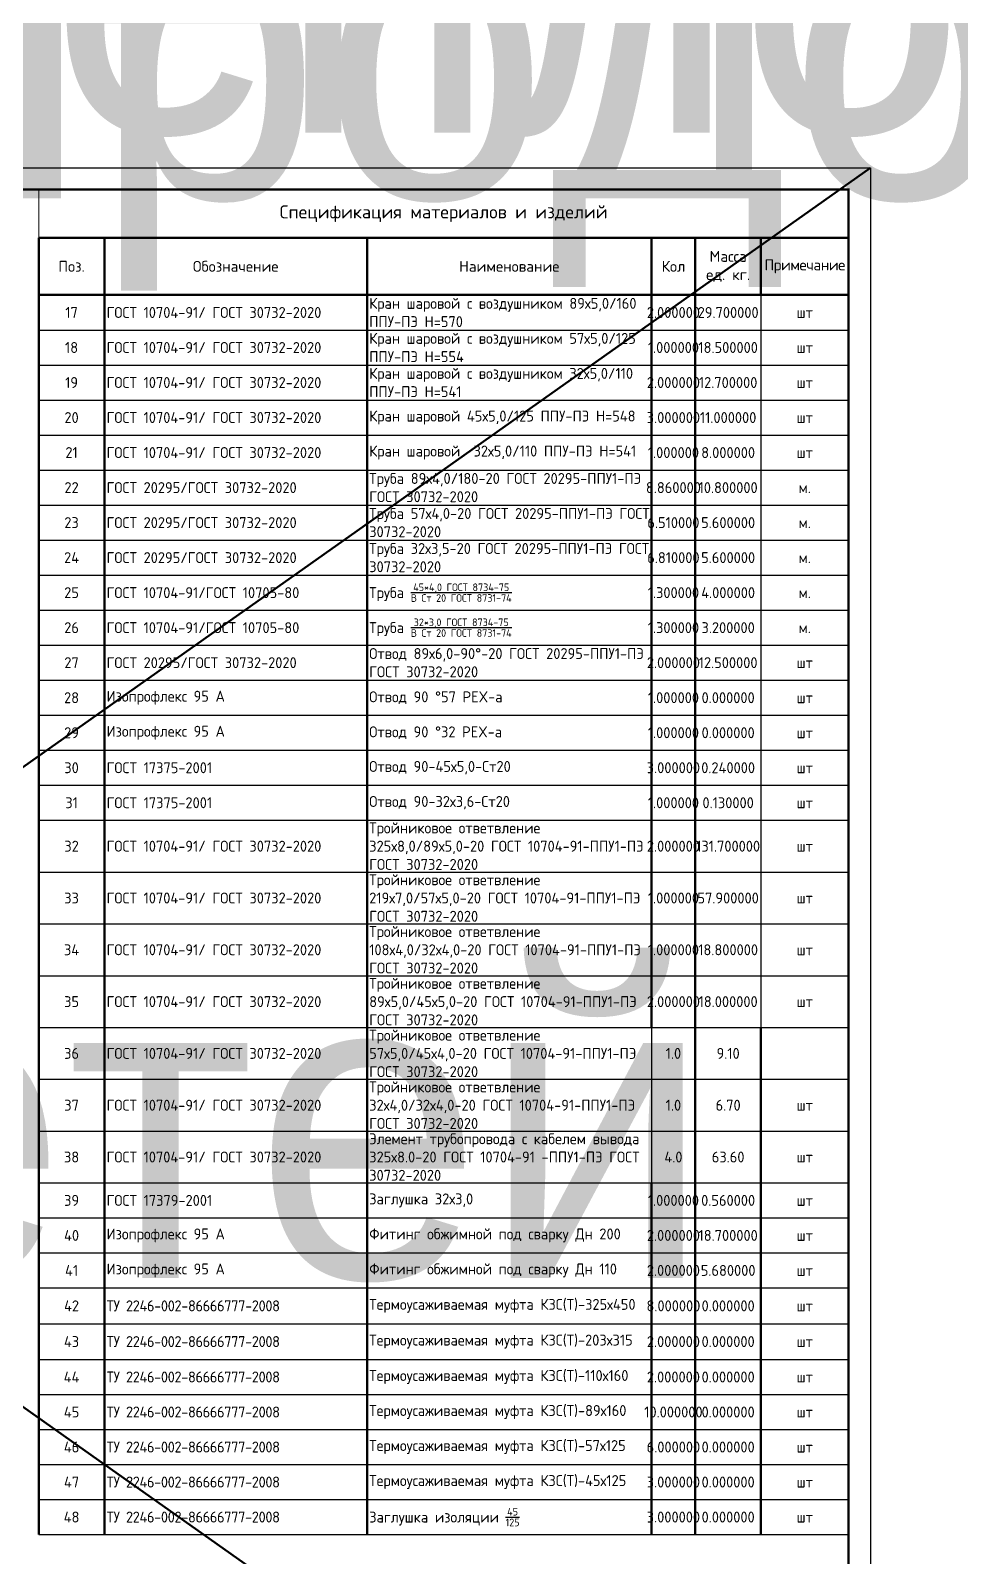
# Model space of a CAD drawing. Header units: metres. Extents: x 1981 to 7362, y 1229 to 3678.
# Drawn here: x 4489.7 to 4702.1, y 2508.3 to 2856.9 of the extents above; entities that cross this region are included whole.
import ezdxf
from ezdxf.enums import TextEntityAlignment as Align

# ---------------------------------------------------------------- set-up
doc = ezdxf.new("R2018")
doc.units = ezdxf.units.M
doc.layers.add('Форматы', color=7, linetype='Continuous')
doc.styles.add('-ISOCPEUR-', font='isocpeur.ttf')
doc.styles.add('GOST-2.304_Type-B', font='GOST Common.ttf')
doc.styles.get("Standard").update_dxf_attribs({"font": 'GOST Common.ttf'})

# ---------------------------------------------------------------- blocks, each defined once
blk = doc.blocks.new('*U147')
at = {"style": 'GOST-2.304_Type-B'}
blk.add_attdef('РАЗРАБОТАЛ', text='', height=2.5, dxfattribs=at).set_placement((721.5, -264.22), align=Align.MIDDLE_LEFT)
at = {"style": 'GOST-2.304_Type-B', "flags": 8}
for tag, height, p in [('ДАТА', 2.5, (761.07, -264.4)), ('ЛИСТ', 3, (857.39, -271.92)), ('ЛИСТОВ', 3, (874.89, -271.92)), ('ФОРМАТ', 3, (851.97, -294.75))]:
    blk.add_attdef(tag, text='', height=height, dxfattribs=at).set_placement(p, align=Align.MIDDLE_CENTER)
at = {"style": 'GOST-2.304_Type-B'}
blk.add_attdef('ПРОВЕРИЛ', (721.75, -270.73), '', height=2.5, dxfattribs=at)
at = {"lineweight": 30, "flags": 104}
for tag, p in [('ТЕПЛОВЫЕ_СЕТИ', (801, -269.5)), ('ИМЯ_ЧЕРТЕЖА', (801, -284.5))]:
    blk.add_attdef(tag, text='', height=3, dxfattribs=at).set_placement(p, align=Align.MIDDLE_CENTER)
blk = doc.blocks.new('*T83')
at = {"color": 0, "lineweight": 50, "transparency": 16777216}
for p, q in [((0, -11), (185, -11)), ((0, -11), (0, -307.26)), ((15, -11), (15, -307.26)), ((75, -11), (75, -307.26)), ((140, -11), (140, -191.42)), ((150, -11), (150, -307.26)), ((165, -11), (165, -24.08)), ((185, -11), (185, -307.26)), ((0, -24.08), (185, -24.08)), ((165, -191.42), (165, -307.26)), ((140, -226.92), (140, -307.26))]:
    blk.add_line(p, q, dxfattribs=at)
at = {"lineweight": 30, "transparency": 16777216}
for p, q in [((165, -24.08), (165, -191.42)), ((140, -32.08), (165, -32.08)), ((140, -40.08), (165, -40.08)), ((140, -48.08), (165, -48.08)), ((140, -56.08), (165, -56.08)), ((140, -64.08), (165, -64.08)), ((140, -72.08), (165, -72.08)), ((140, -80.08), (165, -80.08)), ((140, -88.08), (165, -88.08)), ((140, -96.08), (165, -96.08)), ((140, -104.08), (165, -104.08)), ((140, -112.08), (165, -112.08)), ((140, -120.08), (165, -120.08)), ((140, -128.08), (165, -128.08)), ((140, -136.08), (165, -136.08)), ((140, -144.08), (165, -144.08)), ((140, -155.92), (165, -155.92)), ((140, -167.75), (165, -167.75)), ((140, -179.59), (165, -179.59)), ((140, -191.42), (165, -191.42)), ((140, -191.42), (140, -226.92))]:
    blk.add_line(p, q, dxfattribs=at)
at = {"color": 0, "lineweight": 25, "transparency": 16777216}
for p, q in [((0, -32.08), (140, -32.08)), ((165, -32.08), (185, -32.08)), ((0, -40.08), (140, -40.08)), ((165, -40.08), (185, -40.08)), ((0, -48.08), (140, -48.08)), ((165, -48.08), (185, -48.08)), ((0, -56.08), (140, -56.08)), ((165, -56.08), (185, -56.08)), ((0, -64.08), (140, -64.08)), ((165, -64.08), (185, -64.08)), ((0, -72.08), (140, -72.08)), ((165, -72.08), (185, -72.08)), ((0, -80.08), (140, -80.08)), ((165, -80.08), (185, -80.08)), ((0, -88.08), (140, -88.08)), ((165, -88.08), (185, -88.08)), ((0, -96.08), (140, -96.08)), ((165, -96.08), (185, -96.08)), ((0, -104.08), (140, -104.08)), ((165, -104.08), (185, -104.08)), ((0, -112.08), (140, -112.08)), ((165, -112.08), (185, -112.08)), ((0, -120.08), (140, -120.08)), ((165, -120.08), (185, -120.08)), ((0, -128.08), (140, -128.08)), ((165, -128.08), (185, -128.08)), ((0, -136.08), (140, -136.08)), ((165, -136.08), (185, -136.08)), ((0, -144.08), (140, -144.08)), ((165, -144.08), (185, -144.08)), ((0, -155.92), (140, -155.92)), ((165, -155.92), (185, -155.92)), ((0, -167.75), (140, -167.75)), ((165, -167.75), (185, -167.75)), ((0, -179.59), (140, -179.59)), ((165, -179.59), (185, -179.59)), ((0, -191.42), (140, -191.42)), ((165, -191.42), (185, -191.42)), ((0, -203.26), (185, -203.26)), ((0, -215.09), (185, -215.09)), ((0, -226.92), (185, -226.92)), ((0, -234.92), (185, -234.92)), ((0, -242.92), (185, -242.92)), ((0, -250.92), (185, -250.92)), ((0, -259.09), (185, -259.09)), ((0, -267.26), (185, -267.26)), ((0, -275.26), (185, -275.26)), ((0, -283.26), (185, -283.26)), ((0, -291.26), (185, -291.26)), ((0, -299.26), (185, -299.26)), ((0, -307.26), (185, -307.26))]:
    blk.add_line(p, q, dxfattribs=at)
at = {"layer": 'Defpoints', "color": 8, "linetype": 'ByBlock', "lineweight": 0, "transparency": 16777216}
for p, q in [((0, 0), (185, 0)), ((0, 0), (0, -11)), ((185, 0), (185, -11))]:
    blk.add_line(p, q, dxfattribs=at)
at = {"color": 0, "transparency": 16777216, "insert": (92.5, -5.5), "char_height": 3, "width": 182, "attachment_point": 5, "style": '-ISOCPEUR-'}
blk.add_mtext('Спецификация материалов и изделий ', dxfattribs=at)
at = {"color": 7, "transparency": 16777216, "char_height": 2.5, "attachment_point": 5, "style": '-ISOCPEUR-'}
for s, insert, width in [('Поз.', (7.5, -17.54), 12), ('Обозначение', (45, -17.54), 57), ('Наименование', (107.5, -17.54), 62), ('Кол', (145, -17.54), 8), ('Масса ед. кг.', (157.5, -17.54), 13), ('{\\T0.95;Примечание}', (175, -17.54), 17)]:
    blk.add_mtext(s, dxfattribs=dict(at, insert=insert, width=width))
at = {"color": 0, "transparency": 16777216, "char_height": 2.5}
for s, insert, width, attachment_point in [('17', (7.5, -28.08), 14, 5), ('\\A1;ГОСТ 10704-91{\\A0;/ ГОСТ 30732-2020}', (15.5, -28.08), 59, 4), ('\\A1;Кран шаровой с воздушником 89х5,0/160 ППУ-ПЭ Н=570', (75.5, -28.08), 64, 4), ('2.000000', (145, -28.08), 9, 5), ('29.700000', (157.5, -28.08), 14, 5), ('шт', (175, -28.08), 19, 5), ('18', (7.5, -36.08), 14, 5), ('\\A1;ГОСТ 10704-91{\\A0;/ ГОСТ 30732-2020}', (15.5, -36.08), 59, 4), ('\\A1;Кран шаровой с воздушником 57х5,0/125 ППУ-ПЭ Н=554', (75.5, -36.08), 64, 4), ('1.000000', (145, -36.08), 9, 5), ('18.500000', (157.5, -36.08), 14, 5), ('шт', (175, -36.08), 19, 5), ('\\A1;Кран шаровой с воздушником 32х5,0/110 ППУ-ПЭ Н=541', (75.5, -44.08), 64, 4), ('19', (7.5, -44.08), 14, 5), ('\\A1;ГОСТ 10704-91{\\A0;/ ГОСТ 30732-2020}', (15.5, -44.08), 59, 4), ('2.000000', (145, -44.08), 9, 5), ('12.700000', (157.5, -44.08), 14, 5), ('шт', (175, -44.08), 19, 5), ('20', (7.5, -52.08), 14, 5), ('\\A1;ГОСТ 10704-91{\\A0;/ ГОСТ 30732-2020}', (15.5, -52.08), 59, 4), ('\\A1;Кран шаровой 45х5,0/125 ППУ-ПЭ Н=548', (75.5, -52.08), 64, 4), ('3.000000', (145, -52.08), 9, 5), ('11.000000', (157.5, -52.08), 14, 5), ('шт', (175, -52.08), 19, 5), ('21', (7.5, -60.08), 14, 5), ('\\A1;ГОСТ 10704-91{\\A0;/ ГОСТ 30732-2020}', (15.5, -60.08), 59, 4), ('\\A1;Кран шаровой  32х5,0/110 ППУ-ПЭ Н=541', (75.5, -60.08), 64, 4), ('1.000000', (145, -60.08), 9, 5), ('8.000000', (157.5, -60.08), 14, 5), ('шт', (175, -60.08), 19, 5), ('Труба 89х4,0/180-20 ГОСТ 20295-ППУ1-ПЭ ГОСТ 30732-2020', (75.5, -68.08), 64, 4), ('22', (7.5, -68.08), 14, 5), ('ГОСТ 20295/ГОСТ 30732-2020^J', (15.5, -68.08), 59, 4), ('8.860000', (145, -68.08), 9, 5), ('10.800000', (157.5, -68.08), 14, 5), ('м.', (175, -68.08), 19, 5), ('Труба 57х4,0-20 ГОСТ 20295-ППУ1-ПЭ ГОСТ 30732-2020', (75.5, -76.08), 64, 4), ('23', (7.5, -76.08), 14, 5), ('ГОСТ 20295/ГОСТ 30732-2020^J', (15.5, -76.08), 59, 4), ('6.510000', (145, -76.08), 9, 5), ('5.600000', (157.5, -76.08), 14, 5), ('м.', (175, -76.08), 19, 5), ('24', (7.5, -84.08), 14, 5), ('ГОСТ 20295/ГОСТ 30732-2020^J', (15.5, -84.08), 59, 4), ('Труба 32х3,5-20 ГОСТ 20295-ППУ1-ПЭ ГОСТ 30732-2020', (75.5, -84.08), 64, 4), ('6.810000', (145, -84.08), 9, 5), ('5.600000', (157.5, -84.08), 14, 5), ('м.', (175, -84.08), 19, 5), ('\\A1;Труба {\\H0.7x;\\S45*4,0 ГОСТ 8734-75/В Ст 20 ГОСТ 8731-74;}', (75.5, -92.08), 64, 4), ('25', (7.5, -92.08), 14, 5), ('ГОСТ 10704-91/ГОСТ 10705-80^J', (15.5, -92.08), 59, 4), ('1.300000', (145, -92.08), 9, 5), ('4.000000', (157.5, -92.08), 14, 5), ('м.', (175, -92.08), 19, 5), ('26', (7.5, -100.08), 14, 5), ('ГОСТ 10704-91/ГОСТ 10705-80^J', (15.5, -100.08), 59, 4), ('\\A1;Труба {\\H0.7x;\\S32*3,0 ГОСТ 8734-75/В Ст 20 ГОСТ 8731-74;}', (75.5, -100.08), 64, 4), ('1.300000', (145, -100.08), 9, 5), ('3.200000', (157.5, -100.08), 14, 5), ('м.', (175, -100.08), 19, 5), ('27', (7.5, -108.08), 14, 5), ('ГОСТ 20295/ГОСТ 30732-2020^J', (15.5, -108.08), 59, 4), ('Отвод 89х6,0-90°-20 ГОСТ 20295-ППУ1-ПЭ ГОСТ 30732-2020', (75.5, -108.08), 64, 4), ('2.000000', (145, -108.08), 9, 5), ('12.500000', (157.5, -108.08), 14, 5), ('шт', (175, -108.08), 19, 5), ('28', (7.5, -116.08), 14, 5), ('Изопрофлекс 95 А', (15.5, -116.08), 59, 4), ('Отвод 90 %%D57 PEX-a', (75.5, -116.08), 64, 4), ('1.000000', (145, -116.08), 9, 5), ('0.000000', (157.5, -116.08), 14, 5), ('шт', (175, -116.08), 19, 5), ('29', (7.5, -124.08), 14, 5), ('Изопрофлекс 95 А', (15.5, -124.08), 59, 4), ('Отвод 90 %%D32 PEX-a', (75.5, -124.08), 64, 4), ('1.000000', (145, -124.08), 9, 5), ('0.000000', (157.5, -124.08), 14, 5), ('шт', (175, -124.08), 19, 5), ('30', (7.5, -132.08), 14, 5), ('ГОСТ 17375-2001', (15.5, -132.08), 59, 4), ('Отвод 90-45х5,0-Ст20', (75.5, -132.08), 64, 4), ('3.000000', (145, -132.08), 9, 5), ('0.240000', (157.5, -132.08), 14, 5), ('шт', (175, -132.08), 19, 5), ('31', (7.5, -140.08), 14, 5), ('ГОСТ 17375-2001', (15.5, -140.08), 59, 4), ('Отвод 90-32х3,6-Ст20', (75.5, -140.08), 64, 4), ('1.000000', (145, -140.08), 9, 5), ('0.130000', (157.5, -140.08), 14, 5), ('шт', (175, -140.08), 19, 5), ('\\A1;Тройниковое ответвление 325х8,0/89х5,0-20 ГОСТ 10704-91-ППУ1-ПЭ ГОСТ 30732-2020', (75.5, -150), 64, 4), ('32', (7.5, -150), 14, 5), ('\\A1;ГОСТ 10704-91{\\A0;/ ГОСТ 30732-2020}', (15.5, -150), 59, 4), ('2.000000', (145, -150), 9, 5), ('131.700000', (157.5, -150), 14, 5), ('шт', (175, -150), 19, 5), ('\\A1;Тройниковое ответвление 219х7,0/57х5,0-20 ГОСТ 10704-91-ППУ1-ПЭ ГОСТ 30732-2020', (75.5, -161.84), 64, 4), ('33', (7.5, -161.84), 14, 5), ('\\A1;ГОСТ 10704-91{\\A0;/ ГОСТ 30732-2020}', (15.5, -161.84), 59, 4), ('1.000000', (145, -161.84), 9, 5), ('57.900000', (157.5, -161.84), 14, 5), ('шт', (175, -161.84), 19, 5), ('\\A1;Тройниковое ответвление 108х4,0/32х4,0-20 ГОСТ 10704-91-ППУ1-ПЭ ГОСТ 30732-2020', (75.5, -173.67), 64, 4), ('34', (7.5, -173.67), 14, 5), ('\\A1;ГОСТ 10704-91{\\A0;/ ГОСТ 30732-2020}', (15.5, -173.67), 59, 4), ('1.000000', (145, -173.67), 9, 5), ('18.800000', (157.5, -173.67), 14, 5), ('шт', (175, -173.67), 19, 5), ('\\A1;Тройниковое ответвление 89х5,0/45х5,0-20 ГОСТ 10704-91-ППУ1-ПЭ ГОСТ 30732-2020', (75.5, -185.51), 64, 4), ('35', (7.5, -185.51), 14, 5), ('\\A1;ГОСТ 10704-91{\\A0;/ ГОСТ 30732-2020}', (15.5, -185.51), 59, 4), ('2.000000', (145, -185.51), 9, 5), ('18.000000', (157.5, -185.51), 14, 5), ('шт', (175, -185.51), 19, 5), ('\\A1;Тройниковое ответвление 57х5,0/45х4,0-20 ГОСТ 10704-91-ППУ1-ПЭ ГОСТ 30732-2020', (75.5, -197.34), 64, 4), ('36', (7.5, -197.34), 14, 5), ('\\A1;ГОСТ 10704-91{\\A0;/ ГОСТ 30732-2020}', (15.5, -197.34), 59, 4), ('1.0', (145, -197.34), 10, 5), ('9.10', (157.5, -197.34), 15, 5), ('\\A1;Тройниковое ответвление 32х4,0/32х4,0-20 ГОСТ 10704-91-ППУ1-ПЭ ГОСТ 30732-2020', (75.5, -209.17), 64, 4), ('37', (7.5, -209.17), 14, 5), ('\\A1;ГОСТ 10704-91{\\A0;/ ГОСТ 30732-2020}', (15.5, -209.17), 59, 4), ('1.0', (145, -209.17), 10, 5), ('6.70', (157.5, -209.17), 15, 5), ('шт', (175, -209.17), 19, 5), ('Элемент трубопровода с кабелем вывода 325х8.0-20 {\\A1;ГОСТ 10704-91 -ППУ1-ПЭ ГОСТ 30732-2020}', (75.5, -221.01), 64, 4), ('38', (7.5, -221.01), 14, 5), ('\\A1;ГОСТ 10704-91{\\A0;/ ГОСТ 30732-2020}', (15.5, -221.01), 59, 4), ('4.0', (145, -221.01), 10, 5), ('63.60', (157.5, -221.01), 15, 5), ('шт', (175, -221.01), 19, 5), ('39', (7.5, -230.92), 14, 5), ('ГОСТ 17379-2001', (15.5, -230.92), 59, 4), ('Заглушка 32х3,0', (75.5, -230.92), 64, 4), ('1.000000', (145, -230.92), 9, 5), ('0.560000', (157.5, -230.92), 14, 5), ('шт', (175, -230.92), 19, 5), ('40', (7.5, -238.92), 14, 5), ('Изопрофлекс 95 А', (15.5, -238.92), 59, 4), ('Фитинг обжимной под сварку Дн 200', (75.5, -238.92), 64, 4), ('2.000000', (145, -238.92), 9, 5), ('18.700000', (157.5, -238.92), 14, 5), ('шт', (175, -238.92), 19, 5), ('41', (7.5, -246.92), 14, 5), ('Изопрофлекс 95 А', (15.5, -246.92), 59, 4), ('Фитинг обжимной под сварку Дн 110', (75.5, -246.92), 64, 4), ('2.000000', (145, -246.92), 9, 5), ('5.680000', (157.5, -246.92), 14, 5), ('шт', (175, -246.92), 19, 5), ('42', (7.5, -255.01), 14, 5), ('{\\T0.95;ТУ 2246-002-86666777-2008}', (15.5, -255.01), 59, 4), ('Термоусаживаемая муфта КЗС(Т)-325х450', (75.5, -255.01), 64, 4), ('8.000000', (145, -255.01), 9, 5), ('0.000000', (157.5, -255.01), 14, 5), ('шт', (175, -255.01), 19, 5), ('Термоусаживаемая муфта КЗС(Т)-203х315', (75.5, -263.17), 64, 4), ('43', (7.5, -263.17), 14, 5), ('{\\T0.95;ТУ 2246-002-86666777-2008}', (15.5, -263.17), 59, 4), ('2.000000', (145, -263.17), 9, 5), ('0.000000', (157.5, -263.17), 14, 5), ('шт', (175, -263.17), 19, 5), ('44', (7.5, -271.26), 14, 5), ('{\\T0.95;ТУ 2246-002-86666777-2008}', (15.5, -271.26), 59, 4), ('Термоусаживаемая муфта КЗС(Т)-110х160', (75.5, -271.26), 64, 4), ('2.000000', (145, -271.26), 9, 5), ('0.000000', (157.5, -271.26), 14, 5), ('шт', (175, -271.26), 19, 5), ('45', (7.5, -279.26), 14, 5), ('{\\T0.95;ТУ 2246-002-86666777-2008}', (15.5, -279.26), 59, 4), ('Термоусаживаемая муфта КЗС(Т)-89х160', (75.5, -279.26), 64, 4), ('10.000000', (145, -279.26), 9, 5), ('0.000000', (157.5, -279.26), 14, 5), ('шт', (175, -279.26), 19, 5), ('Термоусаживаемая муфта КЗС(Т)-57х125', (75.5, -287.26), 64, 4), ('46', (7.5, -287.26), 14, 5), ('{\\T0.95;ТУ 2246-002-86666777-2008}', (15.5, -287.26), 59, 4), ('6.000000', (145, -287.26), 9, 5), ('0.000000', (157.5, -287.26), 14, 5), ('шт', (175, -287.26), 19, 5), ('47', (7.5, -295.26), 14, 5), ('{\\T0.95;ТУ 2246-002-86666777-2008}', (15.5, -295.26), 59, 4), ('Термоусаживаемая муфта КЗС(Т)-45х125', (75.5, -295.26), 64, 4), ('3.000000', (145, -295.26), 9, 5), ('0.000000', (157.5, -295.26), 14, 5), ('шт', (175, -295.26), 19, 5), ('48', (7.5, -303.26), 14, 5), ('{\\T0.95;ТУ 2246-002-86666777-2008}', (15.5, -303.26), 59, 4), ('\\A1;Заглушка изоляции {\\H0.7x;\\S45/125;}', (75.5, -303.26), 64, 4), ('3.000000', (145, -303.26), 9, 5), ('0.000000', (157.5, -303.26), 14, 5), ('шт', (175, -303.26), 19, 5)]:
    blk.add_mtext(s, dxfattribs=dict(at, insert=insert, width=width, attachment_point=attachment_point))
blk = doc.blocks.new('*U145')
blk.add_lwpolyline([(0, 123), (594, 123), (594, -297), (0, -297)], close=True)
at = {"const_width": 0.5}
blk.add_lwpolyline([(20, 118), (589, 118), (589, -292), (20, -292)], close=True, dxfattribs=at)
at = {"style": 'GOST-2.304_Type-B'}
blk.add_attdef('РАЗРАБОТАЛ', text='', height=2.5, dxfattribs=at).set_placement((424.5, -264.22), align=Align.MIDDLE_LEFT)
at = {"style": 'GOST-2.304_Type-B', "flags": 8}
for tag, height, p in [('ДАТА', 2.5, (464.07, -264.4)), ('ЛИСТ', 3, (560.39, -271.92)), ('ЛИСТОВ', 3, (577.89, -271.92)), ('ФОРМАТ', 3, (554.97, -294.75))]:
    blk.add_attdef(tag, text='', height=height, dxfattribs=at).set_placement(p, align=Align.MIDDLE_CENTER)
at = {"style": 'GOST-2.304_Type-B'}
blk.add_attdef('ПРОВЕРИЛ', (424.75, -270.73), '', height=2.5, dxfattribs=at)
at = {"lineweight": 30, "flags": 104}
for tag, p in [('ТЕПЛОВЫЕ_СЕТИ', (504, -269.5)), ('ИМЯ_ЧЕРТЕЖА', (504, -284.5))]:
    blk.add_attdef(tag, text='', height=3, dxfattribs=at).set_placement(p, align=Align.MIDDLE_CENTER)
blk = doc.blocks.new('*U142')
at = {"style": 'GOST-2.304_Type-B'}
blk.add_attdef('РАЗРАБОТАЛ', text='', height=2.5, dxfattribs=at).set_placement((40.5, -264.22), align=Align.MIDDLE_LEFT)
at = {"style": 'GOST-2.304_Type-B', "flags": 8}
for tag, height, p in [('ДАТА', 2.5, (80.07, -264.4)), ('ЛИСТ', 3, (176.39, -271.92)), ('ЛИСТОВ', 3, (193.89, -271.92)), ('ФОРМАТ', 3, (170.97, -294.75))]:
    blk.add_attdef(tag, text='', height=height, dxfattribs=at).set_placement(p, align=Align.MIDDLE_CENTER)
at = {"style": 'GOST-2.304_Type-B'}
blk.add_attdef('ПРОВЕРИЛ', (40.75, -270.73), '', height=2.5, dxfattribs=at)
at = {"lineweight": 30, "flags": 104}
for tag, p in [('ТЕПЛОВЫЕ_СЕТИ', (120, -269.5)), ('ИМЯ_ЧЕРТЕЖА', (120, -284.5))]:
    blk.add_attdef(tag, text='', height=3, dxfattribs=at).set_placement(p, align=Align.MIDDLE_CENTER)

msp = doc.modelspace()

# ---------------------------------------------------------------- linework, layer by layer
at = {"lineweight": 50}
for points in [[(4087.543, 2825.599), (4681.543, 2405.599)], [(4681.543, 2825.599), (4087.543, 2405.599)]]:
    msp.add_lwpolyline(points, dxfattribs=at)

# ---------------------------------------------------------------- block references
msp.add_blockref('*T83', (4491.543, 2820.599))
at = {"layer": 'Форматы'}
ref = msp.add_blockref('*U147', (3635.737, 3173.099), dxfattribs=at)
lines = msp.add_mtext('Продольный профиль', dxfattribs={"layer": '0', "insert": (4436.737, 2888.599), "char_height": 70, "attachment_point": 1})
ref.add_attrib('ИМЯ_ЧЕРТЕЖА', '', (4436.737, 2888.599), dxfattribs={"flags": 104}).embed_mtext(lines)
lines = msp.add_mtext('Тепломеханические решения тепловых сетей', dxfattribs={"layer": '0', "insert": (4436.737, 2903.599), "char_height": 70, "attachment_point": 1})
ref.add_attrib('ТЕПЛОВЫЕ_СЕТИ', '', (4436.737, 2903.599), dxfattribs={"flags": 104}).embed_mtext(lines)
ref = msp.add_blockref('*U142', (2520.198, 2911.419), dxfattribs=at)
lines = msp.add_mtext('Тепломеханические решения тепловых сетей', dxfattribs={"layer": '0', "insert": (2640.198, 2641.919), "char_height": 70, "attachment_point": 1})
ref.add_attrib('ТЕПЛОВЫЕ_СЕТИ', '', (2640.198, 2641.919), dxfattribs={"flags": 104}).embed_mtext(lines)
msp.add_blockref('*U145', (4087.543, 2702.599), dxfattribs=at)

doc.saveas('drawing.dxf')
